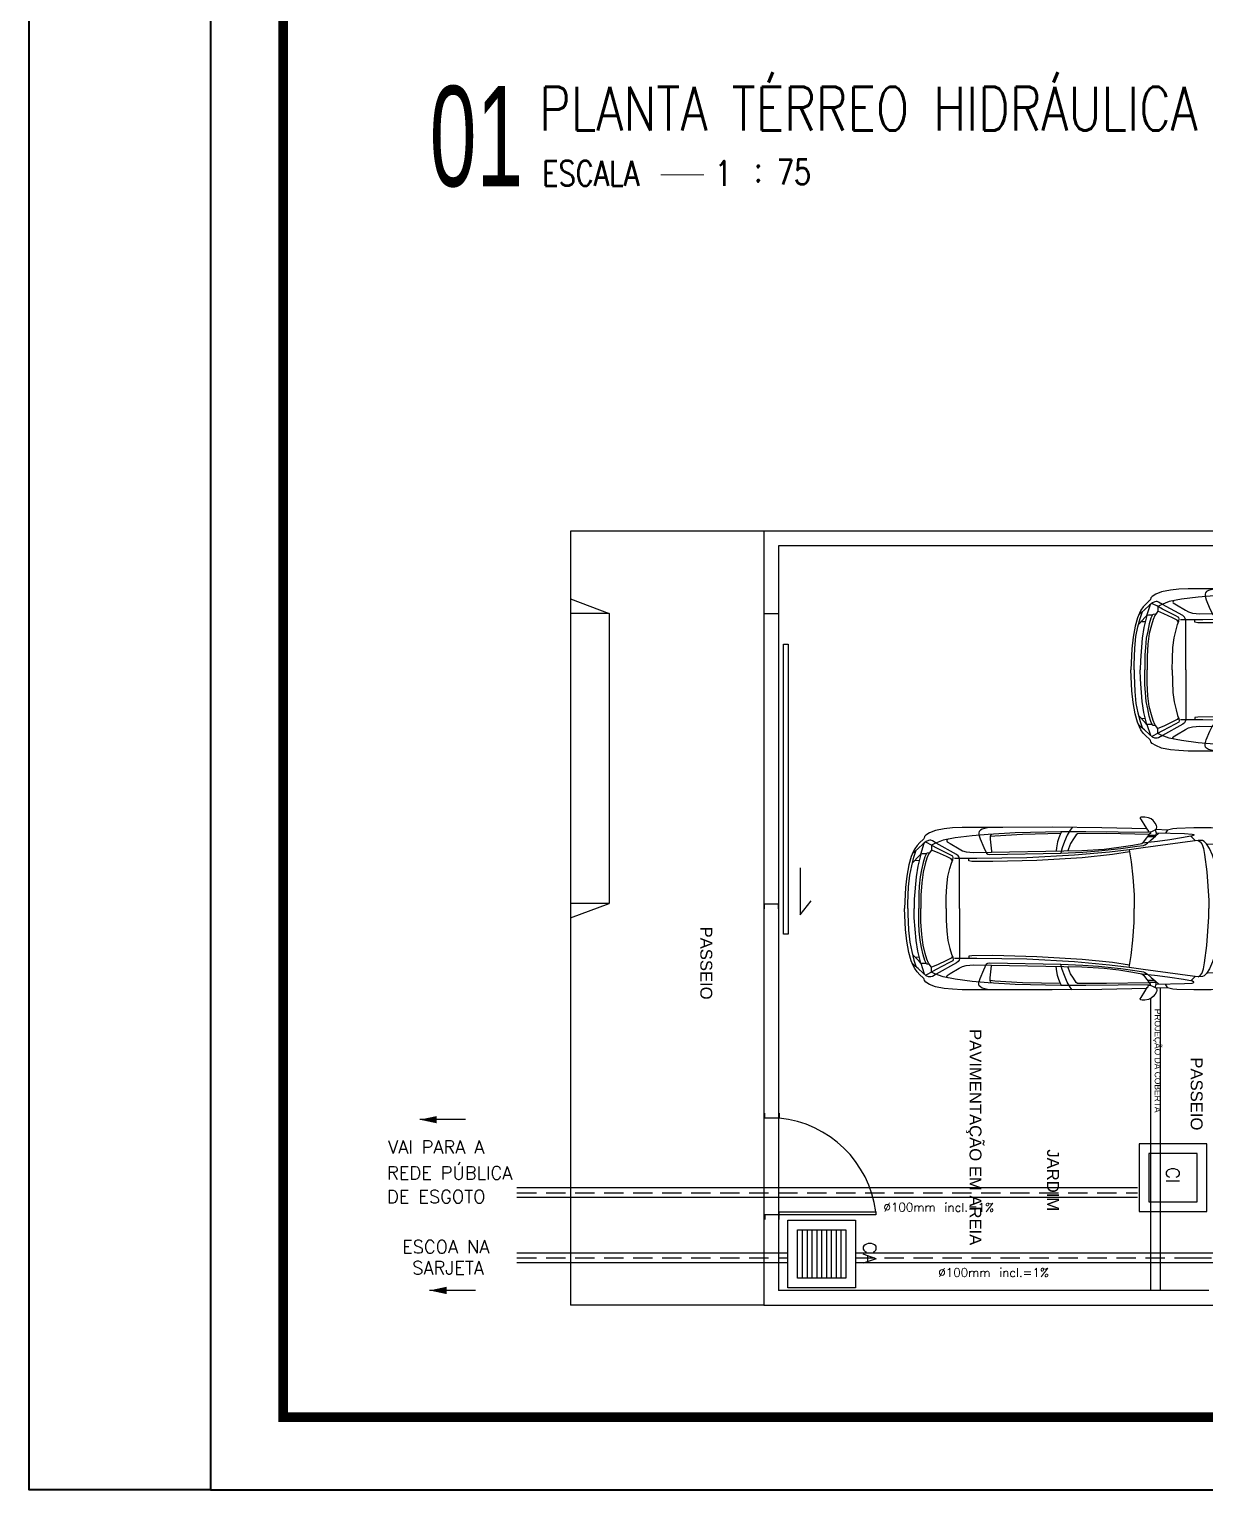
# Model space of a CAD drawing. Header units: millimetres. Extents: x 4595 to 4915, y 2085 to 2243.
# Drawn here: x 4701.92 to 4714.08, y 2168.76 to 2183.86 of the extents above; entities that cross this region are included whole.
import ezdxf
from ezdxf.enums import TextEntityAlignment as Align

# ---------------------------------------------------------------- set-up
doc = ezdxf.new("R2010")
doc.units = ezdxf.units.MM
doc.header["$LTSCALE"] = 0.8
doc.linetypes.add('HIDDEN', pattern=[0.375, 0.25, -0.125])
for name, color, linetype in [('02', 2, 'Continuous'), ('CONEXAO_ESGOTO', 7, 'Continuous'), ('DIVERSOS', 4, 'Continuous'), ('parede', 2, 'Continuous'), ('SIMBOLOS_SANITÁRIO', 4, 'Continuous'), ('TUBULAÇÃO_ESGOTO', 6, 'Continuous')]:
    doc.layers.add(name, color=color, linetype=linetype)
for name, color, linetype, lineweight in [('E-TXT-G', 3, 'Continuous', 30), ('E-TXT-W', 7, 'Continuous', 15), ('E-TXT-Y', 2, 'Continuous', 40)]:
    doc.layers.add(name, color=color, linetype=linetype, lineweight=lineweight)
doc.styles.add('REG140', font='romans.shx', dxfattribs={"width": 0.8, "height": 0.35})
doc.styles.add('REG80', font='romans.shx', dxfattribs={"width": 0.8, "height": 0.1})
doc.styles.add('ROMANS', font='romans', dxfattribs={"height": 0.1})
doc.styles.add('SANSSERIF', font='sas_____.pfb', dxfattribs={"height": 1})
doc.styles.add('SANSSERIF2', font='sanssb__.ttf', dxfattribs={"width": 0.8})

# ---------------------------------------------------------------- blocks, each defined once
blk = doc.blocks.new('IND_DES')
at = {"layer": 'E-TXT-W'}
blk.add_line((0.0269, -0.2428), (0.1984, -0.2428), dxfattribs=at)
at = {"layer": 'E-TXT-G', "style": 'REG80', "width": 0.8}
for s, p in [('ESCALA', (-0.4463, -0.2864)), ('1', (0.2426, -0.2864)), (':', (0.3988, -0.2706))]:
    blk.add_text(s, height=0.1, dxfattribs=at).set_placement(p)
blk.add_attdef('ESCALA', (0.4897, -0.2812), '', height=0.1, dxfattribs=at)
at = {"layer": 'E-TXT-W', "style": 'SANSSERIF2', "width": 0.6}
blk.add_attdef('00', text='', height=0.4, dxfattribs=at).set_placement((-0.7083, -0.2881), align=Align.CENTER)
at = {"layer": 'E-TXT-Y', "style": 'REG140', "width": 0.8}
for tag, p in [('PROJETO', (-0.4563, 0.1829)), ('DESENHO', (-0.4582, -0.0658))]:
    blk.add_attdef(tag, p, '', height=0.175, dxfattribs=at)
blk = doc.blocks.new('top')
for points in [[(1325, 824), (1323, 846), (1324, 860), (1338, 884), (1359, 910), (1382, 927), (1410, 940), (1446, 947), (1473, 947), (1486, 944), (1493, 938), (1495, 932), (1484, 918), (1445, 857), (1421, 817), (1412, 810), (1411, 799), (1408, 796), (1399, 793), (1385, 795), (1367, 802), (1339, 815), (1325, 824)], [(586, 823), (509, 815), (457, 801), (396, 776), (351, 755), (321, 742), (291, 734), (244, 717), (212, 702), (186, 683), (163, 658), (142, 628), (109, 573), (76, 503), (52, 430), (22, 292), (8, 194), (0, 72), (0, 0)], [(1331, 820), (1211, 816), (1197, 819), (1155, 828), (1117, 832), (939, 837), (759, 837), (655, 833), (586, 823), (521, 802), (451, 774), (371, 736), (336, 719), (363, 715), (365, 710), (352, 701), (320, 681), (296, 654), (262, 597), (217, 511), (178, 434), (168, 410), (159, 397), (147, 383), (117, 360), (83, 332), (78, 331), (70, 333), (72, 340), (74, 366), (91, 417), (115, 482), (156, 570), (186, 623), (218, 666), (255, 699), (275, 705), (306, 715), (336, 719)], [(1330, 782), (1035, 775), (956, 770), (941, 765), (941, 759), (955, 751), (1047, 734), (1186, 712), (1314, 694), (1411, 683)], [(1211, 816), (1232, 780)], [(3058, 839), (3127, 822), (3147, 810), (3158, 797), (3163, 782), (3163, 764), (3150, 723), (3112, 633), (3083, 572), (3070, 563), (3049, 559), (2315, 574), (2089, 585), (1924, 596), (1693, 620), (1524, 645), (1461, 653), (1445, 659), (1418, 677), (1381, 712), (1336, 750), (1300, 781)], [(1406, 759), (1326, 759)], [(1339, 815), (1330, 782), (1333, 759)], [(1388, 788), (2056, 795), (2315, 795), (2787, 785), (3068, 766), (3233, 753), (3407, 731), (3532, 707), (3617, 674), (3651, 656), (3651, 606)], [(1388, 794), (1389, 778), (1393, 774), (1406, 768)], [(3484, 716), (3493, 709), (3495, 700), (3491, 692), (3459, 672), (3365, 617), (3333, 599), (3293, 588), (3218, 580), (2097, 601), (1867, 616), (1715, 634), (1569, 657), (1478, 674), (1460, 687), (1426, 732), (1406, 759), (1406, 768), (1844, 775), (2141, 774), (2157, 763), (2184, 720), (2214, 673), (2237, 618), (2244, 599)], [(1427, 826), (1890, 835), (2404, 841), (2914, 839), (3336, 839), (3434, 834), (3521, 826), (3612, 809), (3673, 783), (3711, 760), (3724, 744), (3727, 729), (3731, 722), (3739, 714), (3772, 684), (3801, 653), (3825, 619), (3841, 588), (3861, 540), (3886, 454), (3906, 337), (3920, 217), (3930, 0)], [(2199, 839), (2220, 811), (2249, 761), (2278, 693), (2300, 630), (2310, 590), (2315, 574)], [(2308, 795), (2322, 766), (2337, 732), (2349, 692), (2360, 627), (2363, 596)], [(2318, 775), (2711, 766), (2998, 750), (3047, 745)], [(3031, 768), (3042, 757), (3047, 745), (3047, 717), (3040, 655), (3032, 593), (3030, 584)], [(281, 628), (533, 652), (740, 664), (805, 666)], [(668, 0), (671, 156), (684, 308), (704, 411), (725, 489), (747, 552), (777, 621), (808, 671), (832, 695), (849, 703), (894, 704), (953, 697), (1464, 630), (1608, 608), (1588, 484), (1572, 326), (1557, 144), (1555, 0)], [(894, 704), (875, 690), (858, 671), (849, 653), (840, 621), (830, 559), (806, 381), (785, 85), (783, 0)], [(924, 700), (970, 748)], [(1344, 743), (1417, 743)], [(1411, 683), (1473, 678)], [(1608, 608), (1811, 585), (2174, 552), (2667, 524), (3185, 517), (3415, 517)], [(3362, 0), (3362, 515), (3367, 533), (3375, 547), (3393, 561), (3603, 677), (3643, 702), (3658, 707), (3668, 707), (3683, 705), (3706, 694), (3737, 669), (3790, 620), (3820, 594), (3839, 578), (3849, 569)], [(3501, 0), (3500, 118), (3495, 233), (3482, 331), (3462, 414), (3447, 471), (3432, 503), (3430, 528), (3433, 541), (3473, 562), (3603, 629), (3660, 661), (3698, 680), (3714, 688)], [(3436, 495), (3450, 514), (3498, 538), (3590, 581), (3651, 606), (3666, 587), (3682, 564), (3700, 522), (3718, 464), (3739, 378), (3753, 268), (3762, 138), (3762, 0)], [(3763, 563), (3728, 676)], [(25, 0), (26, 110), (32, 200), (39, 244), (50, 271), (64, 291), (83, 308), (127, 339), (200, 372), (347, 437), (475, 490), (601, 539), (692, 572), (528, 524), (412, 485), (308, 451), (207, 409), (169, 393)], [(1604, 586), (1782, 558), (2094, 526), (2563, 499), (3018, 486), (3236, 488), (3267, 493), (3267, 517)], [(3674, 576), (3698, 574), (3705, 571), (3722, 535), (3740, 478), (3755, 402), (3770, 327), (3779, 233), (3784, 155), (3784, 0)], [(3707, 566), (3748, 566), (3763, 563), (3781, 545), (3849, 473)], [(3763, 563), (3795, 440), (3812, 328), (3830, 96), (3832, 0)], [(3824, 499), (3779, 501)], [(3897, 0), (3897, 54), (3890, 224), (3877, 346), (3856, 444), (3834, 532), (3813, 595), (3810, 603)], [(88, 0), (93, 149), (103, 258), (114, 320), (119, 334)], [(114, 0), (115, 116), (122, 218), (132, 283), (147, 348)], [(586, -823), (509, -815), (457, -801), (396, -776), (351, -755), (321, -742), (291, -734), (244, -717), (212, -702), (186, -683), (163, -658), (142, -628), (109, -573), (76, -503), (52, -430), (22, -292), (8, -194), (0, -72), (0, 0)], [(25, 0), (26, -110), (32, -200), (39, -244), (50, -271), (64, -291), (83, -308), (127, -339), (200, -372), (347, -437), (475, -490), (601, -539), (692, -572), (528, -524), (412, -485), (308, -451), (207, -409), (169, -393)], [(88, 0), (93, -149), (103, -258), (114, -320), (119, -334)], [(114, 0), (115, -116), (122, -218), (132, -283), (147, -348)], [(668, 0), (671, -156), (684, -308), (704, -411), (725, -489), (747, -552), (777, -621), (808, -671), (832, -695), (849, -703), (894, -704), (953, -697), (1464, -630), (1608, -608), (1588, -484), (1572, -326), (1557, -144), (1555, 0)], [(894, -704), (875, -690), (858, -671), (849, -653), (840, -621), (830, -559), (806, -381), (785, -85), (783, 0)], [(1427, -826), (1890, -835), (2404, -841), (2914, -839), (3336, -839), (3434, -834), (3521, -826), (3612, -809), (3673, -783), (3711, -760), (3724, -744), (3727, -729), (3731, -722), (3739, -714), (3772, -684), (3801, -653), (3825, -619), (3841, -588), (3861, -540), (3886, -454), (3906, -337), (3920, -217), (3930, 0)], [(3362, 0), (3362, -515), (3367, -533), (3375, -547), (3393, -561), (3603, -677), (3643, -702), (3658, -707), (3668, -707), (3683, -705), (3706, -694), (3737, -669), (3790, -620), (3820, -594), (3839, -578), (3849, -569)], [(3501, 0), (3500, -118), (3495, -233), (3482, -331), (3462, -414), (3447, -471), (3432, -503), (3430, -528), (3433, -541), (3473, -562), (3603, -629), (3660, -661), (3698, -680), (3714, -688)], [(3436, -495), (3450, -514), (3498, -538), (3590, -581), (3651, -606), (3666, -587), (3682, -564), (3700, -522), (3718, -464), (3739, -378), (3753, -268), (3762, -138), (3762, 0)], [(3674, -576), (3698, -574), (3705, -571), (3722, -535), (3740, -478), (3755, -402), (3770, -327), (3779, -233), (3784, -155), (3784, 0)], [(3763, -563), (3795, -440), (3812, -328), (3830, -96), (3832, 0)], [(3897, 0), (3897, -54), (3890, -224), (3877, -346), (3856, -444), (3834, -532), (3813, -595), (3810, -603)], [(1331, -820), (1211, -816), (1197, -819), (1155, -828), (1117, -832), (939, -837), (759, -837), (655, -833), (586, -823), (521, -802), (451, -774), (371, -736), (336, -719), (363, -715), (365, -710), (352, -701), (320, -681), (296, -654), (262, -597), (217, -511), (178, -434), (168, -410), (159, -397), (147, -383), (117, -360), (83, -332), (78, -331), (70, -333), (72, -340), (74, -366), (91, -417), (115, -482), (156, -570), (186, -623), (218, -666), (255, -699), (275, -705), (306, -715), (336, -719)], [(3058, -839), (3127, -822), (3147, -810), (3158, -797), (3163, -782), (3163, -764), (3150, -723), (3112, -633), (3083, -572), (3070, -563), (3049, -559), (2315, -574), (2089, -585), (1924, -596), (1693, -620), (1524, -645), (1461, -653), (1445, -659), (1418, -677), (1381, -712), (1336, -750), (1300, -781)], [(3484, -716), (3493, -709), (3495, -700), (3491, -692), (3459, -672), (3365, -617), (3333, -599), (3293, -588), (3218, -580), (2097, -601), (1867, -616), (1715, -634), (1569, -657), (1478, -674), (1460, -687), (1426, -732), (1406, -759), (1406, -768), (1844, -775), (2141, -774), (2157, -763), (2184, -720), (2214, -673), (2237, -618), (2244, -599)], [(1604, -586), (1782, -558), (2094, -526), (2563, -499), (3018, -486), (3236, -488), (3267, -493), (3267, -517)], [(1608, -608), (1811, -585), (2174, -552), (2667, -524), (3185, -517), (3415, -517)], [(2199, -839), (2220, -811), (2249, -761), (2278, -693), (2300, -630), (2310, -590), (2315, -574)], [(2308, -795), (2322, -766), (2337, -732), (2349, -692), (2360, -627), (2363, -596)], [(3031, -768), (3042, -757), (3047, -745), (3047, -717), (3040, -655), (3032, -593), (3030, -584)], [(3707, -566), (3748, -566), (3763, -563), (3781, -545), (3849, -473)], [(3763, -563), (3728, -676)], [(3824, -499), (3779, -501)], [(281, -628), (533, -652), (740, -664), (805, -666)], [(924, -700), (970, -748)], [(1330, -782), (1035, -775), (956, -770), (941, -765), (941, -759), (955, -751), (1047, -734), (1186, -712), (1314, -694), (1411, -683)], [(1344, -743), (1417, -743)], [(1388, -788), (2056, -795), (2315, -795), (2787, -785), (3068, -766), (3233, -753), (3407, -731), (3532, -707), (3617, -674), (3651, -656), (3651, -606)], [(1411, -683), (1473, -678)], [(2318, -775), (2711, -766), (2998, -750), (3047, -745)], [(1211, -816), (1232, -780)], [(1325, -824), (1323, -846), (1324, -860), (1338, -884), (1359, -910), (1382, -927), (1410, -940), (1446, -947), (1473, -947), (1486, -944), (1493, -938), (1495, -932), (1484, -918), (1445, -857), (1421, -817), (1412, -810), (1411, -799), (1408, -796), (1399, -793), (1385, -795), (1367, -802), (1339, -815), (1325, -824)], [(1406, -759), (1326, -759)], [(1339, -815), (1330, -782), (1333, -759)], [(1388, -794), (1389, -778), (1393, -774), (1406, -768)]]:
    blk.add_lwpolyline(points)
for start, end in [(0, 180), (180, 0)]:
    blk.add_arc((57, 0), 23.5, start, end)
blk = doc.blocks.new('AA')
at = {"layer": 'SIMBOLOS_SANITÁRIO'}
for p, q in [((1657.006, 1303.836), (1657.506, 1303.836)), ((1657.006, 1303.786), (1657.506, 1303.786)), ((1657.006, 1303.736), (1657.506, 1303.736)), ((1657.006, 1303.686), (1657.506, 1303.686)), ((1657.006, 1303.636), (1657.506, 1303.636)), ((1657.006, 1303.586), (1657.506, 1303.586)), ((1657.006, 1303.536), (1657.506, 1303.536)), ((1657.006, 1303.486), (1657.506, 1303.486)), ((1657.006, 1303.436), (1657.506, 1303.436))]:
    blk.add_line(p, q, dxfattribs=at)
for points in [[(1656.906, 1303.986), (1657.606, 1303.986), (1657.606, 1303.286), (1656.906, 1303.286)], [(1657.006, 1303.886), (1657.506, 1303.886), (1657.506, 1303.386), (1657.006, 1303.386)]]:
    blk.add_lwpolyline(points, close=True, dxfattribs=at)
blk = doc.blocks.new('B')
at = {"layer": 'SIMBOLOS_SANITÁRIO'}
for points in [[(1659.06, 1303.284), (1659.76, 1303.284), (1659.76, 1303.984), (1659.06, 1303.984)], [(1659.16, 1303.384), (1659.66, 1303.384), (1659.66, 1303.884), (1659.16, 1303.884)]]:
    blk.add_lwpolyline(points, close=True, dxfattribs=at)
at = {"layer": 'SIMBOLOS_SANITÁRIO', "style": 'ROMANS'}
blk.add_text('CI', height=0.135, dxfattribs=at).set_placement((1659.302, 1303.565))

msp = doc.modelspace()

# ---------------------------------------------------------------- linework, layer by layer
at = {"layer": '02', "lineweight": 40}
msp.add_lwpolyline([(4703.8, 2168.757), (4765, 2168.757), (4765, 2213.307), (4703.8, 2213.307)], close=True, dxfattribs=at)
at = {"layer": '02', "lineweight": 40, "const_width": 0.1}
msp.add_lwpolyline([(4704.55, 2169.507), (4764.25, 2169.507), (4764.25, 2212.557), (4704.55, 2212.557)], close=True, dxfattribs=at)
at = {"layer": '02', "lineweight": 40}
msp.add_lwpolyline([(4703.8, 2168.757), (4701.925, 2168.757), (4701.925, 2188.257), (4703.8, 2190.132), (4704.55, 2190.132)], dxfattribs=at)
at = {"layer": 'CONEXAO_ESGOTO'}
for p, q in [((4706.438, 2172.584), (4705.963, 2172.584)), ((4706.539, 2170.818), (4706.065, 2170.818))]:
    msp.add_line(p, q, dxfattribs=at)
for points in [[(4705.963, 2172.584), (4706.14, 2172.546), (4706.14, 2172.621)], [(4706.065, 2170.818), (4706.241, 2170.78), (4706.241, 2170.856)]]:
    msp.add_solid(points, dxfattribs=at)
at = {"layer": 'parede', "color": 253}
for p, q in [((4707.523, 2178.667), (4707.523, 2170.667)), ((4709.523, 2178.667), (4707.523, 2178.667)), ((4709.523, 2178.667), (4709.523, 2170.667)), ((4734.523, 2178.667), (4709.523, 2178.667)), ((4709.673, 2178.517), (4709.673, 2170.817)), ((4717.628, 2178.517), (4709.673, 2178.517)), ((4707.523, 2177.969), (4707.923, 2177.819)), ((4709.524, 2177.813), (4709.524, 2177.863)), ((4709.674, 2177.863), (4709.674, 2177.813)), ((4707.923, 2177.819), (4707.523, 2177.819)), ((4707.923, 2177.819), (4707.923, 2174.819)), ((4709.524, 2174.763), (4709.524, 2177.813)), ((4709.674, 2177.813), (4709.524, 2177.813)), ((4709.674, 2177.813), (4709.674, 2174.763)), ((4709.724, 2174.502), (4709.724, 2177.502)), ((4709.724, 2177.502), (4709.774, 2177.502)), ((4709.774, 2177.502), (4709.774, 2174.502)), ((4709.897, 2175.186), (4709.897, 2174.702)), ((4709.897, 2174.702), (4710.011, 2174.848)), ((4707.923, 2174.819), (4707.523, 2174.819)), ((4707.523, 2174.669), (4707.923, 2174.819)), ((4709.674, 2174.813), (4709.524, 2174.813)), ((4709.524, 2174.813), (4709.524, 2174.763)), ((4709.674, 2174.763), (4709.674, 2174.813)), ((4709.774, 2174.502), (4709.724, 2174.502)), ((4713.623, 2170.817), (4713.623, 2173.947)), ((4713.523, 2170.817), (4713.523, 2173.838)), ((4709.531, 2172.6), (4709.531, 2172.65)), ((4709.681, 2172.6), (4709.531, 2172.6)), ((4709.681, 2172.65), (4709.681, 2172.6)), ((4709.681, 2171.6), (4709.531, 2171.6)), ((4709.531, 2171.6), (4709.531, 2171.55)), ((4709.681, 2171.63), (4710.681, 2171.63)), ((4709.681, 2171.6), (4709.681, 2171.63)), ((4710.681, 2171.6), (4709.681, 2171.6)), ((4709.681, 2171.55), (4709.681, 2171.6)), ((4710.681, 2171.63), (4710.681, 2171.6)), ((4713.623, 2170.817), (4709.673, 2170.817)), ((4714.123, 2170.817), (4713.623, 2170.817)), ((4709.523, 2170.667), (4707.523, 2170.667)), ((4709.523, 2170.667), (4716.064, 2170.667))]:
    msp.add_line(p, q, dxfattribs=at)
msp.add_arc((4709.568, 2171.484), 1.122, 7.5018, 84.2431, dxfattribs=at)
at = {"layer": 'TUBULAÇÃO_ESGOTO'}
for p, q in [((4713.385, 2171.878), (4706.969, 2171.878)), ((4713.385, 2171.778), (4706.969, 2171.778)), ((4709.769, 2171.204), (4706.969, 2171.204)), ((4713.952, 2171.204), (4710.469, 2171.204)), ((4718.857, 2171.204), (4713.952, 2171.204)), ((4709.769, 2171.104), (4706.969, 2171.104)), ((4713.952, 2171.104), (4710.469, 2171.104)), ((4718.857, 2171.104), (4713.952, 2171.104))]:
    msp.add_line(p, q, dxfattribs=at)
at = {"layer": 'TUBULAÇÃO_ESGOTO', "linetype": 'HIDDEN'}
for p, q in [((4706.969, 2171.828), (4713.385, 2171.828)), ((4706.969, 2171.154), (4709.769, 2171.154)), ((4710.469, 2171.154), (4713.952, 2171.154)), ((4713.952, 2171.154), (4718.857, 2171.154))]:
    msp.add_line(p, q, dxfattribs=at)

# ---------------------------------------------------------------- block references
ref = msp.add_blockref('IND_DES', (4708.386, 2182.982), dxfattribs=dict(xscale=2.591993519999988, yscale=2.591993519999988, zscale=2.591993519999988))
ref.add_attrib('00', '01', dxfattribs={"layer": 'E-TXT-W', "height": 1.0368, "style": 'SANSSERIF', "width": 0.6}).set_placement((4706.55, 2182.235), align=Align.CENTER)
ref.add_attrib('DESENHO', 'PLANTA TÉRREO HIDRÁULICA', (4707.198, 2182.811), dxfattribs={"layer": 'E-TXT-Y', "height": 0.4536, "style": 'REG140', "width": 0.8})
ref.add_attrib('ESCALA', '75', (4709.655, 2182.253), dxfattribs={"layer": 'E-TXT-G', "height": 0.2592, "style": 'REG80', "width": 0.8})
at = {"color": 1, "xscale": 0.001000000000203727, "yscale": 0.001000000000203727, "zscale": 0.001000000000203727, "rotation": 180}
for p in [(4717.247, 2177.234), (4714.908, 2174.766)]:
    msp.add_blockref('top', p, dxfattribs=at)
at = {"layer": 'DIVERSOS', "rotation": 270}
for name, p in [('B', (3410.119, 3831.395)), ('AA', (3406.483, 3828.451))]:
    msp.add_blockref(name, p, dxfattribs=at)

# ---------------------------------------------------------------- texts
at = {"style": 'ROMANS'}
for s, p in [('VAI PARA A', (4705.636, 2172.233)), ('REDE PÚBLICA', (4705.625, 2171.966)), ('DE ESGOTO', (4705.625, 2171.721)), ('ESCOA NA', (4705.781, 2171.202)), ('SARJETA', (4705.886, 2170.984))]:
    msp.add_text(s, height=0.135, dxfattribs=at).set_placement(p)
at = {"layer": 'CONEXAO_ESGOTO', "style": 'ROMANS'}
for p in [(4710.998, 2171.633), (4711.565, 2170.958)]:
    msp.add_text(' %%C100mm', height=0.09, rotation=359.9495, dxfattribs=at).set_placement(p, align=Align.CENTER)
for p in [(4711.39, 2171.632), (4711.956, 2170.958)]:
    msp.add_text('incl.=1%', height=0.09, rotation=359.9495, dxfattribs=at).set_placement(p)
at = {"layer": 'parede', "color": 253, "style": 'SANSSERIF'}
for s, height, p in [('PASSEIO', 0.1231, (4708.865, 2174.58)), ('PROJEÇÃO DA COBERTA', 0.0626, (4713.564, 2173.731)), ('PAVIMENTAÇÃO EM AREIA ', 0.12312, (4711.649, 2173.521)), ('PASSEIO', 0.1231, (4713.936, 2173.228)), ('JARDIM', 0.1231, (4712.451, 2172.277))]:
    msp.add_text(s, height=height, rotation=270, dxfattribs=at).set_placement(p)
at = {"layer": 'SIMBOLOS_SANITÁRIO', "style": 'ROMANS'}
msp.add_text('CA', height=0.135, rotation=270, dxfattribs=at).set_placement((4710.55, 2171.32))

doc.saveas('drawing.dxf')
